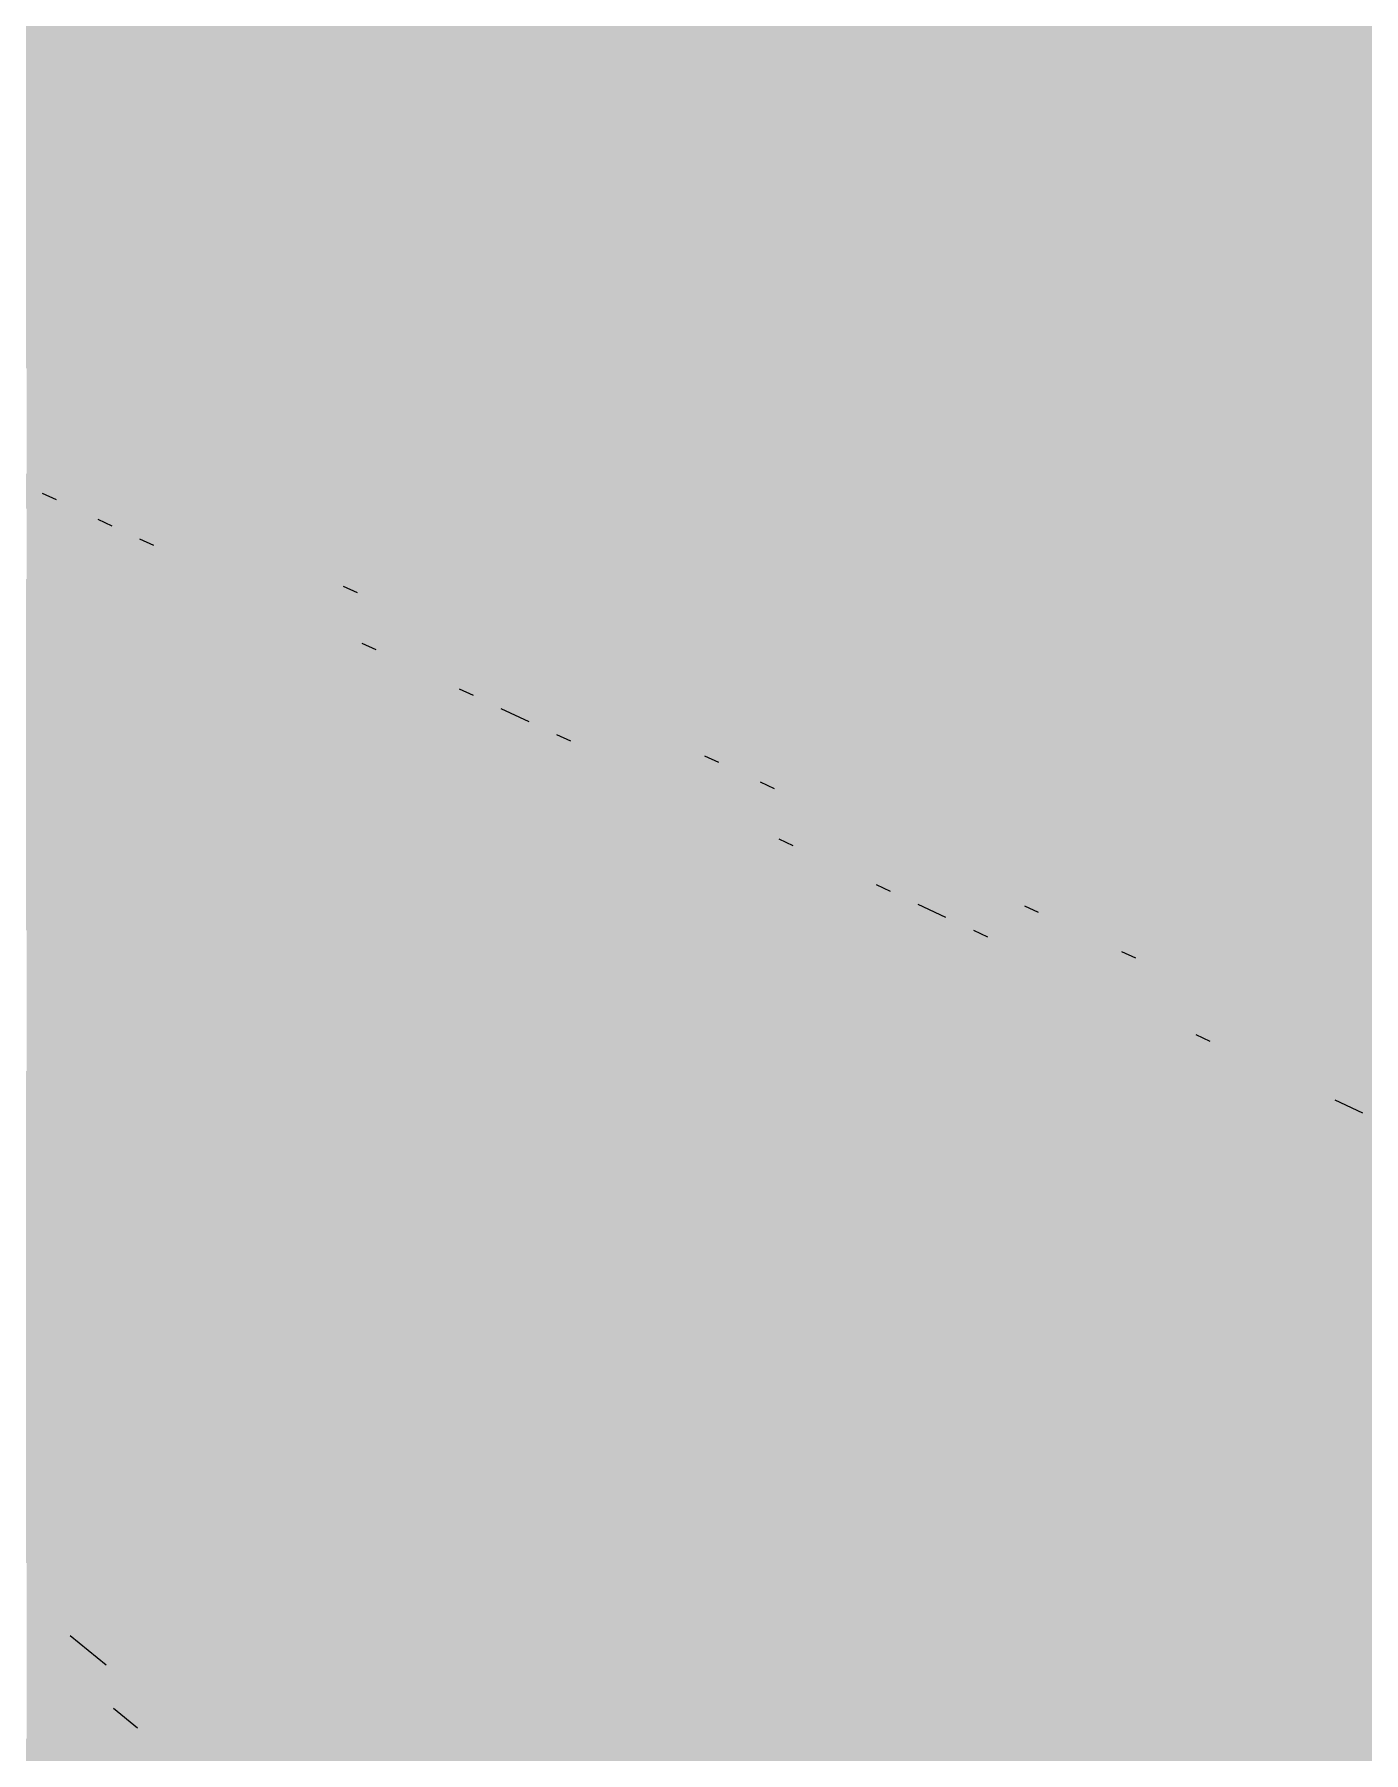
# Model space of a CAD drawing. Header units: millimetres. Extents: x 5 to 1315, y 5 to 292.
# Drawn here: x 1204.871 to 1208.517, y 92.795 to 97.509 of the extents above; entities that cross this region are included whole.
import ezdxf

# ---------------------------------------------------------------- set-up
doc = ezdxf.new("R2010")
doc.units = ezdxf.units.MM
doc.layers.add('EXISTING', color=7, linetype='Continuous')
doc.layers.add('IMAGES', color=7, linetype='Continuous')

# ---------------------------------------------------------------- blocks, each defined once
blk = doc.blocks.new('SHEET_03')
at = {"layer": 'EXISTING', "color": 250, "lineweight": 9}
for p, q in [((304.8922, 96.2501), (304.9303, 96.2322)), ((305.0447, 96.1785), (305.0828, 96.1606)), ((305.159, 96.1248), (305.1972, 96.1069)), ((305.757, 95.976), (305.7189, 95.9939)), ((305.769, 95.8385), (305.8072, 95.8206)), ((306.0359, 95.7132), (306.074, 95.6953)), ((306.1503, 95.6595), (306.2265, 95.6237)), ((306.3028, 95.5879), (306.3409, 95.57)), ((306.7483, 95.5107), (306.7101, 95.5286)), ((306.9008, 95.4391), (306.8626, 95.457)), ((306.9128, 95.3015), (306.9509, 95.2836)), ((307.1796, 95.1762), (307.2178, 95.1583)), ((307.294, 95.1225), (307.3702, 95.0867)), ((307.6251, 95.099), (307.587, 95.1169)), ((307.4465, 95.0509), (307.4846, 95.033)), ((307.892, 94.9737), (307.8539, 94.9916)), ((308.0565, 94.7646), (308.0946, 94.7467)), ((308.4377, 94.5856), (308.514, 94.5498)), ((305.0674, 93.0342), (304.9691, 93.115)), ((305.0876, 92.9168), (305.1532, 92.8629))]:
    blk.add_line(p, q, dxfattribs=at)
at = {"layer": 'IMAGES', "color": 7}
for points in [[(302.9218, 97.4603), (308.6073, 97.4603), (302.9218, 97.5567), (308.6073, 97.5567)], [(303.1145, 97.3639), (308.8964, 97.3639), (303.1145, 97.4603), (308.8964, 97.4603)], [(303.3073, 97.2675), (309.2818, 97.2675), (303.3073, 97.3639), (309.2818, 97.3639)], [(303.5, 97.1711), (309.2818, 97.1711), (303.5, 97.2675), (309.2818, 97.2675)], [(303.6927, 97.0747), (309.9564, 97.0747), (303.6927, 97.1711), (309.9564, 97.1711)], [(303.9818, 96.9783), (309.86, 96.9783), (303.9818, 97.0747), (309.86, 97.0747)], [(304.1745, 96.8819), (309.9564, 96.8819), (304.1745, 96.9783), (309.9564, 96.9783)], [(304.2709, 96.7855), (310.4382, 96.7855), (304.2709, 96.8819), (310.4382, 96.8819)], [(304.56, 96.6891), (310.4382, 96.6891), (304.56, 96.7855), (310.4382, 96.7855)], [(304.6564, 96.5927), (310.5345, 96.5927), (304.6564, 96.6891), (310.5345, 96.6891)], [(304.8491, 96.4963), (304.9455, 96.4963), (304.8491, 96.5927), (304.9455, 96.5927)], [(304.9455, 96.4963), (311.0164, 96.4963), (304.9455, 96.5927), (311.0164, 96.5927)], [(304.8491, 96.3999), (304.9455, 96.3999), (304.8491, 96.4963), (304.9455, 96.4963)], [(304.9455, 96.3999), (305.1382, 96.3999), (304.9455, 96.4963), (305.1382, 96.4963)], [(305.1382, 96.3999), (311.0164, 96.3999), (305.1382, 96.4963), (311.0164, 96.4963)], [(304.8491, 96.3035), (304.9455, 96.3035), (304.8491, 96.3999), (304.9455, 96.3999)], [(304.9455, 96.3035), (305.1382, 96.3035), (304.9455, 96.3999), (305.1382, 96.3999)], [(305.1382, 96.3035), (305.3309, 96.3035), (305.1382, 96.3999), (305.3309, 96.3999)], [(305.3309, 96.3035), (311.1127, 96.3035), (305.3309, 96.3999), (311.1127, 96.3999)], [(304.7527, 96.2071), (305.1382, 96.2071), (304.7527, 96.3035), (305.1382, 96.3035)], [(305.1382, 96.2071), (305.2345, 96.2071), (305.1382, 96.3035), (305.2345, 96.3035)], [(305.2345, 96.2071), (305.3309, 96.2071), (305.2345, 96.3035), (305.3309, 96.3035)], [(305.3309, 96.2071), (305.4273, 96.2071), (305.3309, 96.3035), (305.4273, 96.3035)], [(305.4273, 96.2071), (305.5236, 96.2071), (305.4273, 96.3035), (305.5236, 96.3035)], [(305.5236, 96.2071), (311.5945, 96.2071), (305.5236, 96.3035), (311.5945, 96.3035)], [(304.8491, 96.1107), (304.9455, 96.1107), (304.8491, 96.2071), (304.9455, 96.2071)], [(304.9455, 96.1107), (305.0418, 96.1107), (304.9455, 96.2071), (305.0418, 96.2071)], [(305.0418, 96.1107), (305.3309, 96.1107), (305.0418, 96.2071), (305.3309, 96.2071)], [(305.3309, 96.1107), (305.4273, 96.1107), (305.3309, 96.2071), (305.4273, 96.2071)], [(305.4273, 96.1107), (305.5236, 96.1107), (305.4273, 96.2071), (305.5236, 96.2071)], [(305.5236, 96.1107), (305.7164, 96.1107), (305.5236, 96.2071), (305.7164, 96.2071)], [(305.7164, 96.1107), (311.6909, 96.1107), (305.7164, 96.2071), (311.6909, 96.2071)], [(304.8491, 96.0143), (304.9455, 96.0143), (304.8491, 96.1107), (304.9455, 96.1107)], [(304.9455, 96.0143), (305.0418, 96.0143), (304.9455, 96.1107), (305.0418, 96.1107)], [(305.0418, 96.0143), (305.1382, 96.0143), (305.0418, 96.1107), (305.1382, 96.1107)], [(305.1382, 96.0143), (305.5236, 96.0143), (305.1382, 96.1107), (305.5236, 96.1107)], [(305.5236, 96.0143), (305.62, 96.0143), (305.5236, 96.1107), (305.62, 96.1107)], [(305.62, 96.0143), (305.7164, 96.0143), (305.62, 96.1107), (305.7164, 96.1107)], [(305.7164, 96.0143), (305.9091, 96.0143), (305.7164, 96.1107), (305.9091, 96.1107)], [(305.9091, 96.0143), (306.0055, 96.0143), (305.9091, 96.1107), (306.0055, 96.1107)], [(306.0055, 96.0143), (311.7873, 96.0143), (306.0055, 96.1107), (311.7873, 96.1107)], [(302.5364, 95.9179), (304.9455, 95.9179), (302.5364, 96.0143), (304.9455, 96.0143)], [(304.9455, 95.9179), (305.1382, 95.9179), (304.9455, 96.0143), (305.1382, 96.0143)], [(305.1382, 95.9179), (305.2345, 95.9179), (305.1382, 96.0143), (305.2345, 96.0143)], [(305.2345, 95.9179), (305.3309, 95.9179), (305.2345, 96.0143), (305.3309, 96.0143)], [(305.3309, 95.9179), (305.4273, 95.9179), (305.3309, 96.0143), (305.4273, 96.0143)], [(305.4273, 95.9179), (305.7164, 95.9179), (305.4273, 96.0143), (305.7164, 96.0143)], [(305.7164, 95.9179), (305.8127, 95.9179), (305.7164, 96.0143), (305.8127, 96.0143)], [(305.8127, 95.9179), (305.9091, 95.9179), (305.8127, 96.0143), (305.9091, 96.0143)], [(305.9091, 95.9179), (306.0055, 95.9179), (305.9091, 96.0143), (306.0055, 96.0143)], [(306.0055, 95.9179), (306.1018, 95.9179), (306.0055, 96.0143), (306.1018, 96.0143)], [(306.1018, 95.9179), (312.1727, 95.9179), (306.1018, 96.0143), (312.1727, 96.0143)], [(303.0182, 95.8215), (305.1382, 95.8215), (303.0182, 95.9179), (305.1382, 95.9179)], [(305.1382, 95.8215), (305.2345, 95.8215), (305.1382, 95.9179), (305.2345, 95.9179)], [(305.2345, 95.8215), (305.3309, 95.8215), (305.2345, 95.9179), (305.3309, 95.9179)], [(305.3309, 95.8215), (305.4273, 95.8215), (305.3309, 95.9179), (305.4273, 95.9179)], [(305.4273, 95.8215), (305.5236, 95.8215), (305.4273, 95.9179), (305.5236, 95.9179)], [(305.5236, 95.8215), (305.62, 95.8215), (305.5236, 95.9179), (305.62, 95.9179)], [(305.62, 95.8215), (305.9091, 95.8215), (305.62, 95.9179), (305.9091, 95.9179)], [(305.9091, 95.8215), (306.0055, 95.8215), (305.9091, 95.9179), (306.0055, 95.9179)], [(306.0055, 95.8215), (306.1018, 95.8215), (306.0055, 95.9179), (306.1018, 95.9179)], [(306.1018, 95.8215), (306.3909, 95.8215), (306.1018, 95.9179), (306.3909, 95.9179)], [(306.3909, 95.8215), (312.2691, 95.8215), (306.3909, 95.9179), (312.2691, 95.9179)], [(303.1145, 95.7251), (305.3309, 95.7251), (303.1145, 95.8215), (305.3309, 95.8215)], [(305.3309, 95.7251), (305.4273, 95.7251), (305.3309, 95.8215), (305.4273, 95.8215)], [(305.4273, 95.7251), (305.5236, 95.7251), (305.4273, 95.8215), (305.5236, 95.8215)], [(305.5236, 95.7251), (305.62, 95.7251), (305.5236, 95.8215), (305.62, 95.8215)], [(305.62, 95.7251), (305.7164, 95.7251), (305.62, 95.8215), (305.7164, 95.8215)], [(305.7164, 95.7251), (305.8127, 95.7251), (305.7164, 95.8215), (305.8127, 95.8215)], [(305.8127, 95.7251), (305.9091, 95.7251), (305.8127, 95.8215), (305.9091, 95.8215)], [(305.9091, 95.7251), (306.1018, 95.7251), (305.9091, 95.8215), (306.1018, 95.8215)], [(306.1018, 95.7251), (306.1982, 95.7251), (306.1018, 95.8215), (306.1982, 95.8215)], [(306.1982, 95.7251), (306.2945, 95.7251), (306.1982, 95.8215), (306.2945, 95.8215)], [(306.2945, 95.7251), (306.3909, 95.7251), (306.2945, 95.8215), (306.3909, 95.8215)], [(306.3909, 95.7251), (306.5836, 95.7251), (306.3909, 95.8215), (306.5836, 95.8215)], [(306.5836, 95.7251), (312.3655, 95.7251), (306.5836, 95.8215), (312.3655, 95.8215)], [(303.1145, 95.6287), (305.5236, 95.6287), (303.1145, 95.7251), (305.5236, 95.7251)], [(305.5236, 95.6287), (305.62, 95.6287), (305.5236, 95.7251), (305.62, 95.7251)], [(305.62, 95.6287), (305.8127, 95.6287), (305.62, 95.7251), (305.8127, 95.7251)], [(305.8127, 95.6287), (305.9091, 95.6287), (305.8127, 95.7251), (305.9091, 95.7251)], [(305.9091, 95.6287), (306.0055, 95.6287), (305.9091, 95.7251), (306.0055, 95.7251)], [(306.0055, 95.6287), (306.3909, 95.6287), (306.0055, 95.7251), (306.3909, 95.7251)], [(306.3909, 95.6287), (306.4873, 95.6287), (306.3909, 95.7251), (306.4873, 95.7251)], [(306.4873, 95.6287), (306.5836, 95.6287), (306.4873, 95.7251), (306.5836, 95.7251)], [(306.5836, 95.6287), (306.68, 95.6287), (306.5836, 95.7251), (306.68, 95.7251)], [(306.68, 95.6287), (306.7764, 95.6287), (306.68, 95.7251), (306.7764, 95.7251)], [(306.7764, 95.6287), (312.7509, 95.6287), (306.7764, 95.7251), (312.7509, 95.7251)], [(303.5964, 95.5323), (305.8127, 95.5323), (303.5964, 95.6287), (305.8127, 95.6287)], [(305.8127, 95.5323), (306.0055, 95.5323), (305.8127, 95.6287), (306.0055, 95.6287)], [(306.0055, 95.5323), (306.1018, 95.5323), (306.0055, 95.6287), (306.1018, 95.6287)], [(306.1018, 95.5323), (306.1982, 95.5323), (306.1018, 95.6287), (306.1982, 95.6287)], [(306.1982, 95.5323), (306.2945, 95.5323), (306.1982, 95.6287), (306.2945, 95.6287)], [(306.2945, 95.5323), (306.4873, 95.5323), (306.2945, 95.6287), (306.4873, 95.6287)], [(306.4873, 95.5323), (306.5836, 95.5323), (306.4873, 95.6287), (306.5836, 95.6287)], [(306.5836, 95.5323), (306.68, 95.5323), (306.5836, 95.6287), (306.68, 95.6287)], [(306.68, 95.5323), (306.7764, 95.5323), (306.68, 95.6287), (306.7764, 95.6287)], [(306.7764, 95.5323), (306.8727, 95.5323), (306.7764, 95.6287), (306.8727, 95.6287)], [(306.8727, 95.5323), (306.9691, 95.5323), (306.8727, 95.6287), (306.9691, 95.6287)], [(306.9691, 95.5323), (312.8473, 95.5323), (306.9691, 95.6287), (312.8473, 95.6287)], [(303.6927, 95.4359), (306.0055, 95.4359), (303.6927, 95.5323), (306.0055, 95.5323)], [(306.0055, 95.4359), (306.1982, 95.4359), (306.0055, 95.5323), (306.1982, 95.5323)], [(306.1982, 95.4359), (306.2945, 95.4359), (306.1982, 95.5323), (306.2945, 95.5323)], [(306.2945, 95.4359), (306.4873, 95.4359), (306.2945, 95.5323), (306.4873, 95.5323)], [(306.4873, 95.4359), (306.7764, 95.4359), (306.4873, 95.5323), (306.7764, 95.5323)], [(306.7764, 95.4359), (306.8727, 95.4359), (306.7764, 95.5323), (306.8727, 95.5323)], [(306.8727, 95.4359), (306.9691, 95.4359), (306.8727, 95.5323), (306.9691, 95.5323)], [(306.9691, 95.4359), (307.0655, 95.4359), (306.9691, 95.5323), (307.0655, 95.5323)], [(307.0655, 95.4359), (307.1618, 95.4359), (307.0655, 95.5323), (307.1618, 95.5323)], [(307.1618, 95.4359), (312.9436, 95.4359), (307.1618, 95.5323), (312.9436, 95.5323)], [(303.7891, 95.3395), (306.1982, 95.3395), (303.7891, 95.4359), (306.1982, 95.4359)], [(306.1982, 95.3395), (306.2945, 95.3395), (306.1982, 95.4359), (306.2945, 95.4359)], [(306.2945, 95.3395), (306.4873, 95.3395), (306.2945, 95.4359), (306.4873, 95.4359)], [(306.4873, 95.3395), (306.5836, 95.3395), (306.4873, 95.4359), (306.5836, 95.4359)], [(306.5836, 95.3395), (306.8727, 95.3395), (306.5836, 95.4359), (306.8727, 95.4359)], [(306.8727, 95.3395), (306.9691, 95.3395), (306.8727, 95.4359), (306.9691, 95.4359)], [(306.9691, 95.3395), (307.0655, 95.3395), (306.9691, 95.4359), (307.0655, 95.4359)], [(307.0655, 95.3395), (307.1618, 95.3395), (307.0655, 95.4359), (307.1618, 95.4359)], [(307.1618, 95.3395), (307.4509, 95.3395), (307.1618, 95.4359), (307.4509, 95.4359)], [(307.4509, 95.3395), (313.4255, 95.3395), (307.4509, 95.4359), (313.4255, 95.4359)], [(304.1745, 95.2431), (306.3909, 95.2431), (304.1745, 95.3395), (306.3909, 95.3395)], [(306.3909, 95.2431), (306.4873, 95.2431), (306.3909, 95.3395), (306.4873, 95.3395)], [(306.4873, 95.2431), (306.68, 95.2431), (306.4873, 95.3395), (306.68, 95.3395)], [(306.68, 95.2431), (306.7764, 95.2431), (306.68, 95.3395), (306.7764, 95.3395)], [(306.7764, 95.2431), (306.8727, 95.2431), (306.7764, 95.3395), (306.8727, 95.3395)], [(306.8727, 95.2431), (307.1618, 95.2431), (306.8727, 95.3395), (307.1618, 95.3395)], [(307.1618, 95.2431), (307.2582, 95.2431), (307.1618, 95.3395), (307.2582, 95.3395)], [(307.2582, 95.2431), (307.4509, 95.2431), (307.2582, 95.3395), (307.4509, 95.3395)], [(307.4509, 95.2431), (307.5473, 95.2431), (307.4509, 95.3395), (307.5473, 95.3395)], [(307.5473, 95.2431), (313.5218, 95.2431), (307.5473, 95.3395), (313.5218, 95.3395)], [(304.2709, 95.1467), (306.4873, 95.1467), (304.2709, 95.2431), (306.4873, 95.2431)], [(306.4873, 95.1467), (306.68, 95.1467), (306.4873, 95.2431), (306.68, 95.2431)], [(306.68, 95.1467), (306.8727, 95.1467), (306.68, 95.2431), (306.8727, 95.2431)], [(306.8727, 95.1467), (306.9691, 95.1467), (306.8727, 95.2431), (306.9691, 95.2431)], [(306.9691, 95.1467), (307.0655, 95.1467), (306.9691, 95.2431), (307.0655, 95.2431)], [(307.0655, 95.1467), (307.3545, 95.1467), (307.0655, 95.2431), (307.3545, 95.2431)], [(307.3545, 95.1467), (307.4509, 95.1467), (307.3545, 95.2431), (307.4509, 95.2431)], [(307.4509, 95.1467), (307.5473, 95.1467), (307.4509, 95.2431), (307.5473, 95.2431)], [(307.5473, 95.1467), (307.6436, 95.1467), (307.5473, 95.2431), (307.6436, 95.2431)], [(307.6436, 95.1467), (307.8364, 95.1467), (307.6436, 95.2431), (307.8364, 95.2431)], [(307.8364, 95.1467), (313.6182, 95.1467), (307.8364, 95.2431), (313.6182, 95.2431)], [(304.2709, 95.0503), (306.8727, 95.0503), (304.2709, 95.1467), (306.8727, 95.1467)], [(306.8727, 95.0503), (306.9691, 95.0503), (306.8727, 95.1467), (306.9691, 95.1467)], [(306.9691, 95.0503), (307.0655, 95.0503), (306.9691, 95.1467), (307.0655, 95.1467)], [(307.0655, 95.0503), (307.1618, 95.0503), (307.0655, 95.1467), (307.1618, 95.1467)], [(307.1618, 95.0503), (307.2582, 95.0503), (307.1618, 95.1467), (307.2582, 95.1467)], [(307.2582, 95.0503), (307.5473, 95.0503), (307.2582, 95.1467), (307.5473, 95.1467)], [(307.5473, 95.0503), (307.6436, 95.0503), (307.5473, 95.1467), (307.6436, 95.1467)], [(307.6436, 95.0503), (307.74, 95.0503), (307.6436, 95.1467), (307.74, 95.1467)], [(307.74, 95.0503), (307.8364, 95.0503), (307.74, 95.1467), (307.8364, 95.1467)], [(307.8364, 95.0503), (307.9327, 95.0503), (307.8364, 95.1467), (307.9327, 95.1467)], [(307.9327, 95.0503), (308.0291, 95.0503), (307.9327, 95.1467), (308.0291, 95.1467)], [(308.0291, 95.0503), (314.0036, 95.0503), (308.0291, 95.1467), (314.0036, 95.1467)], [(304.8491, 94.9539), (306.9691, 94.9539), (304.8491, 95.0503), (306.9691, 95.0503)], [(306.9691, 94.9539), (307.0655, 94.9539), (306.9691, 95.0503), (307.0655, 95.0503)], [(307.0655, 94.9539), (307.2582, 94.9539), (307.0655, 95.0503), (307.2582, 95.0503)], [(307.2582, 94.9539), (307.3545, 94.9539), (307.2582, 95.0503), (307.3545, 95.0503)], [(307.3545, 94.9539), (307.4509, 94.9539), (307.3545, 95.0503), (307.4509, 95.0503)], [(307.4509, 94.9539), (307.74, 94.9539), (307.4509, 95.0503), (307.74, 95.0503)], [(307.74, 94.9539), (307.8364, 94.9539), (307.74, 95.0503), (307.8364, 95.0503)], [(307.8364, 94.9539), (307.9327, 94.9539), (307.8364, 95.0503), (307.9327, 95.0503)], [(307.9327, 94.9539), (308.0291, 94.9539), (307.9327, 95.0503), (308.0291, 95.0503)], [(308.0291, 94.9539), (308.1255, 94.9539), (308.0291, 95.0503), (308.1255, 95.0503)], [(308.1255, 94.9539), (308.3182, 94.9539), (308.1255, 95.0503), (308.3182, 95.0503)], [(308.3182, 94.9539), (314.8709, 94.9539), (308.3182, 95.0503), (314.8709, 95.0503)], [(304.8491, 94.8575), (304.9455, 94.8575), (304.8491, 94.9539), (304.9455, 94.9539)], [(304.9455, 94.8575), (307.2582, 94.8575), (304.9455, 94.9539), (307.2582, 94.9539)], [(307.2582, 94.8575), (307.3545, 94.8575), (307.2582, 94.9539), (307.3545, 94.9539)], [(307.3545, 94.8575), (307.4509, 94.8575), (307.3545, 94.9539), (307.4509, 94.9539)], [(307.4509, 94.8575), (307.5473, 94.8575), (307.4509, 94.9539), (307.5473, 94.9539)], [(307.5473, 94.8575), (307.6436, 94.8575), (307.5473, 94.9539), (307.6436, 94.9539)], [(307.6436, 94.8575), (307.74, 94.8575), (307.6436, 94.9539), (307.74, 94.9539)], [(307.74, 94.8575), (307.9327, 94.8575), (307.74, 94.9539), (307.9327, 94.9539)], [(307.9327, 94.8575), (308.0291, 94.8575), (307.9327, 94.9539), (308.0291, 94.9539)], [(308.0291, 94.8575), (308.1255, 94.8575), (308.0291, 94.9539), (308.1255, 94.9539)], [(308.1255, 94.8575), (308.3182, 94.8575), (308.1255, 94.9539), (308.3182, 94.9539)], [(308.3182, 94.8575), (308.4145, 94.8575), (308.3182, 94.9539), (308.4145, 94.9539)], [(308.4145, 94.8575), (314.5818, 94.8575), (308.4145, 94.9539), (314.5818, 94.9539)], [(304.8491, 94.7611), (304.9455, 94.7611), (304.8491, 94.8575), (304.9455, 94.8575)], [(304.9455, 94.7611), (307.3545, 94.7611), (304.9455, 94.8575), (307.3545, 94.8575)], [(307.3545, 94.7611), (307.4509, 94.7611), (307.3545, 94.8575), (307.4509, 94.8575)], [(307.4509, 94.7611), (307.6436, 94.7611), (307.4509, 94.8575), (307.6436, 94.8575)], [(307.6436, 94.7611), (307.74, 94.7611), (307.6436, 94.8575), (307.74, 94.8575)], [(307.74, 94.7611), (307.8364, 94.7611), (307.74, 94.8575), (307.8364, 94.8575)], [(307.8364, 94.7611), (307.9327, 94.7611), (307.8364, 94.8575), (307.9327, 94.8575)], [(307.9327, 94.7611), (308.2218, 94.7611), (307.9327, 94.8575), (308.2218, 94.8575)], [(308.2218, 94.7611), (308.3182, 94.7611), (308.2218, 94.8575), (308.3182, 94.8575)], [(308.3182, 94.7611), (308.4145, 94.7611), (308.3182, 94.8575), (308.4145, 94.8575)], [(308.4145, 94.7611), (308.6073, 94.7611), (308.4145, 94.8575), (308.6073, 94.8575)], [(304.8491, 94.6647), (305.1382, 94.6647), (304.8491, 94.7611), (305.1382, 94.7611)], [(305.1382, 94.6647), (305.3309, 94.6647), (305.1382, 94.7611), (305.3309, 94.7611)], [(305.3309, 94.6647), (305.4273, 94.6647), (305.3309, 94.7611), (305.4273, 94.7611)], [(305.4273, 94.6647), (307.74, 94.6647), (305.4273, 94.7611), (307.74, 94.7611)], [(307.74, 94.6647), (307.8364, 94.6647), (307.74, 94.7611), (307.8364, 94.7611)], [(307.8364, 94.6647), (307.9327, 94.6647), (307.8364, 94.7611), (307.9327, 94.7611)], [(307.9327, 94.6647), (308.0291, 94.6647), (307.9327, 94.7611), (308.0291, 94.7611)], [(308.0291, 94.6647), (308.3182, 94.6647), (308.0291, 94.7611), (308.3182, 94.7611)], [(308.3182, 94.6647), (308.4145, 94.6647), (308.3182, 94.7611), (308.4145, 94.7611)], [(308.4145, 94.6647), (308.5109, 94.6647), (308.4145, 94.7611), (308.5109, 94.7611)], [(308.5109, 94.6647), (308.6073, 94.6647), (308.5109, 94.7611), (308.6073, 94.7611)], [(303.4036, 94.5683), (305.0418, 94.5683), (303.4036, 94.6647), (305.0418, 94.6647)], [(305.0418, 94.5683), (305.1382, 94.5683), (305.0418, 94.6647), (305.1382, 94.6647)], [(305.1382, 94.5683), (305.4273, 94.5683), (305.1382, 94.6647), (305.4273, 94.6647)], [(305.4273, 94.5683), (305.5236, 94.5683), (305.4273, 94.6647), (305.5236, 94.6647)], [(305.5236, 94.5683), (307.8364, 94.5683), (305.5236, 94.6647), (307.8364, 94.6647)], [(307.8364, 94.5683), (308.0291, 94.5683), (307.8364, 94.6647), (308.0291, 94.6647)], [(308.0291, 94.5683), (308.1255, 94.5683), (308.0291, 94.6647), (308.1255, 94.6647)], [(308.1255, 94.5683), (308.2218, 94.5683), (308.1255, 94.6647), (308.2218, 94.6647)], [(308.2218, 94.5683), (308.3182, 94.5683), (308.2218, 94.6647), (308.3182, 94.6647)], [(308.3182, 94.5683), (308.6073, 94.5683), (308.3182, 94.6647), (308.6073, 94.6647)], [(303.5964, 94.4719), (305.1382, 94.4719), (303.5964, 94.5683), (305.1382, 94.5683)], [(305.1382, 94.4719), (305.2345, 94.4719), (305.1382, 94.5683), (305.2345, 94.5683)], [(305.2345, 94.4719), (305.3309, 94.4719), (305.2345, 94.5683), (305.3309, 94.5683)], [(305.3309, 94.4719), (305.4273, 94.4719), (305.3309, 94.5683), (305.4273, 94.5683)], [(305.4273, 94.4719), (305.5236, 94.4719), (305.4273, 94.5683), (305.5236, 94.5683)], [(305.5236, 94.4719), (308.0291, 94.4719), (305.5236, 94.5683), (308.0291, 94.5683)], [(308.0291, 94.4719), (308.1255, 94.4719), (308.0291, 94.5683), (308.1255, 94.5683)], [(308.1255, 94.4719), (308.3182, 94.4719), (308.1255, 94.5683), (308.3182, 94.5683)], [(308.3182, 94.4719), (308.4145, 94.4719), (308.3182, 94.5683), (308.4145, 94.5683)], [(308.4145, 94.4719), (308.5109, 94.4719), (308.4145, 94.5683), (308.5109, 94.5683)], [(308.5109, 94.4719), (308.8, 94.4719), (308.5109, 94.5683), (308.8, 94.5683)], [(303.6927, 94.3755), (305.3309, 94.3755), (303.6927, 94.4719), (305.3309, 94.4719)], [(305.3309, 94.3755), (305.4273, 94.3755), (305.3309, 94.4719), (305.4273, 94.4719)], [(305.4273, 94.3755), (305.8127, 94.3755), (305.4273, 94.4719), (305.8127, 94.4719)], [(305.8127, 94.3755), (306.0055, 94.3755), (305.8127, 94.4719), (306.0055, 94.4719)], [(306.0055, 94.3755), (308.3182, 94.3755), (306.0055, 94.4719), (308.3182, 94.4719)], [(308.3182, 94.3755), (308.4145, 94.3755), (308.3182, 94.4719), (308.4145, 94.4719)], [(308.4145, 94.3755), (308.5109, 94.3755), (308.4145, 94.4719), (308.5109, 94.4719)], [(308.5109, 94.3755), (308.6073, 94.3755), (308.5109, 94.4719), (308.6073, 94.4719)], [(303.7891, 94.2791), (305.7164, 94.2791), (303.7891, 94.3755), (305.7164, 94.3755)], [(305.7164, 94.2791), (305.8127, 94.2791), (305.7164, 94.3755), (305.8127, 94.3755)], [(305.8127, 94.2791), (306.0055, 94.2791), (305.8127, 94.3755), (306.0055, 94.3755)], [(306.0055, 94.2791), (306.1018, 94.2791), (306.0055, 94.3755), (306.1018, 94.3755)], [(306.1018, 94.2791), (308.4145, 94.2791), (306.1018, 94.3755), (308.4145, 94.3755)], [(308.4145, 94.2791), (308.7036, 94.2791), (308.4145, 94.3755), (308.7036, 94.3755)], [(303.8855, 94.1827), (305.7164, 94.1827), (303.8855, 94.2791), (305.7164, 94.2791)], [(305.7164, 94.1827), (305.8127, 94.1827), (305.7164, 94.2791), (305.8127, 94.2791)], [(305.8127, 94.1827), (305.9091, 94.1827), (305.8127, 94.2791), (305.9091, 94.2791)], [(305.9091, 94.1827), (306.0055, 94.1827), (305.9091, 94.2791), (306.0055, 94.2791)], [(306.0055, 94.1827), (306.1018, 94.1827), (306.0055, 94.2791), (306.1018, 94.2791)], [(306.1018, 94.1827), (308.7036, 94.1827), (306.1018, 94.2791), (308.7036, 94.2791)], [(303.9818, 94.0863), (305.8127, 94.0863), (303.9818, 94.1827), (305.8127, 94.1827)], [(305.8127, 94.0863), (306.0055, 94.0863), (305.8127, 94.1827), (306.0055, 94.1827)], [(306.0055, 94.0863), (306.3909, 94.0863), (306.0055, 94.1827), (306.3909, 94.1827)], [(306.3909, 94.0863), (306.4873, 94.0863), (306.3909, 94.1827), (306.4873, 94.1827)], [(306.4873, 94.0863), (306.5836, 94.0863), (306.4873, 94.1827), (306.5836, 94.1827)], [(306.5836, 94.0863), (308.8964, 94.0863), (306.5836, 94.1827), (308.8964, 94.1827)], [(304.0782, 93.9899), (306.2945, 93.9899), (304.0782, 94.0863), (306.2945, 94.0863)], [(306.2945, 93.9899), (306.3909, 93.9899), (306.2945, 94.0863), (306.3909, 94.0863)], [(306.3909, 93.9899), (306.4873, 93.9899), (306.3909, 94.0863), (306.4873, 94.0863)], [(306.4873, 93.9899), (306.5836, 93.9899), (306.4873, 94.0863), (306.5836, 94.0863)], [(306.5836, 93.9899), (306.68, 93.9899), (306.5836, 94.0863), (306.68, 94.0863)], [(306.68, 93.9899), (309.0891, 93.9899), (306.68, 94.0863), (309.0891, 94.0863)], [(304.0782, 93.8935), (306.3909, 93.8935), (304.0782, 93.9899), (306.3909, 93.9899)], [(306.3909, 93.8935), (306.5836, 93.8935), (306.3909, 93.9899), (306.5836, 93.9899)], [(306.5836, 93.8935), (309.2818, 93.8935), (306.5836, 93.9899), (309.2818, 93.9899)], [(304.3673, 93.797), (306.9691, 93.797), (304.3673, 93.8935), (306.9691, 93.8935)], [(306.9691, 93.797), (307.1618, 93.797), (306.9691, 93.8935), (307.1618, 93.8935)], [(307.1618, 93.797), (309.4745, 93.797), (307.1618, 93.8935), (309.4745, 93.8935)], [(304.4636, 93.7006), (306.8727, 93.7006), (304.4636, 93.797), (306.8727, 93.797)], [(306.8727, 93.7006), (306.9691, 93.7006), (306.8727, 93.797), (306.9691, 93.797)], [(306.9691, 93.7006), (307.0655, 93.7006), (306.9691, 93.797), (307.0655, 93.797)], [(307.0655, 93.7006), (307.1618, 93.7006), (307.0655, 93.797), (307.1618, 93.797)], [(307.1618, 93.7006), (307.2582, 93.7006), (307.1618, 93.797), (307.2582, 93.797)], [(307.2582, 93.7006), (309.6673, 93.7006), (307.2582, 93.797), (309.6673, 93.797)], [(304.6564, 93.6042), (306.9691, 93.6042), (304.6564, 93.7006), (306.9691, 93.7006)], [(306.9691, 93.6042), (307.0655, 93.6042), (306.9691, 93.7006), (307.0655, 93.7006)], [(307.0655, 93.6042), (307.5473, 93.6042), (307.0655, 93.7006), (307.5473, 93.7006)], [(307.5473, 93.6042), (307.74, 93.6042), (307.5473, 93.7006), (307.74, 93.7006)], [(307.74, 93.6042), (309.86, 93.6042), (307.74, 93.7006), (309.86, 93.7006)], [(304.7527, 93.5078), (307.4509, 93.5078), (304.7527, 93.6042), (307.4509, 93.6042)], [(307.4509, 93.5078), (307.5473, 93.5078), (307.4509, 93.6042), (307.5473, 93.6042)], [(307.5473, 93.5078), (307.74, 93.5078), (307.5473, 93.6042), (307.74, 93.6042)], [(307.74, 93.5078), (307.8364, 93.5078), (307.74, 93.6042), (307.8364, 93.6042)], [(307.8364, 93.5078), (310.1491, 93.5078), (307.8364, 93.6042), (310.1491, 93.6042)], [(304.6564, 93.4114), (307.4509, 93.4114), (304.6564, 93.5078), (307.4509, 93.5078)], [(307.4509, 93.4114), (307.5473, 93.4114), (307.4509, 93.5078), (307.5473, 93.5078)], [(307.5473, 93.4114), (307.8364, 93.4114), (307.5473, 93.5078), (307.8364, 93.5078)], [(307.8364, 93.4114), (310.2455, 93.4114), (307.8364, 93.5078), (310.2455, 93.5078)], [(304.7527, 93.315), (304.9455, 93.315), (304.7527, 93.4114), (304.9455, 93.4114)], [(304.9455, 93.315), (307.5473, 93.315), (304.9455, 93.4114), (307.5473, 93.4114)], [(307.5473, 93.315), (307.74, 93.315), (307.5473, 93.4114), (307.74, 93.4114)], [(307.74, 93.315), (307.8364, 93.315), (307.74, 93.4114), (307.8364, 93.4114)], [(307.8364, 93.315), (308.1255, 93.315), (307.8364, 93.4114), (308.1255, 93.4114)], [(308.1255, 93.315), (308.2218, 93.315), (308.1255, 93.4114), (308.2218, 93.4114)], [(308.2218, 93.315), (310.5345, 93.315), (308.2218, 93.4114), (310.5345, 93.4114)], [(304.8491, 93.0258), (304.9455, 93.0258), (304.8491, 93.315), (304.9455, 93.315)], [(304.9455, 93.2186), (305.0418, 93.2186), (304.9455, 93.315), (305.0418, 93.315)], [(305.0418, 93.2186), (307.74, 93.2186), (305.0418, 93.315), (307.74, 93.315)], [(307.74, 93.2186), (307.8364, 93.2186), (307.74, 93.315), (307.8364, 93.315)], [(307.8364, 93.2186), (308.0291, 93.2186), (307.8364, 93.315), (308.0291, 93.315)], [(308.0291, 93.2186), (308.1255, 93.2186), (308.0291, 93.315), (308.1255, 93.315)], [(308.1255, 93.1222), (308.2218, 93.1222), (308.1255, 93.315), (308.2218, 93.315)], [(308.2218, 93.2186), (308.3182, 93.2186), (308.2218, 93.315), (308.3182, 93.315)], [(308.3182, 93.2186), (308.4145, 93.2186), (308.3182, 93.315), (308.4145, 93.315)], [(308.4145, 93.2186), (308.5109, 93.2186), (308.4145, 93.315), (308.5109, 93.315)], [(308.5109, 93.2186), (310.6309, 93.2186), (308.5109, 93.315), (310.6309, 93.315)], [(304.9455, 93.1222), (305.0418, 93.1222), (304.9455, 93.2186), (305.0418, 93.2186)], [(305.0418, 93.1222), (305.1382, 93.1222), (305.0418, 93.2186), (305.1382, 93.2186)], [(305.1382, 93.1222), (308.0291, 93.1222), (305.1382, 93.2186), (308.0291, 93.2186)], [(308.0291, 93.1222), (308.1255, 93.1222), (308.0291, 93.2186), (308.1255, 93.2186)], [(308.2218, 93.1222), (308.3182, 93.1222), (308.2218, 93.2186), (308.3182, 93.2186)], [(308.3182, 93.1222), (308.4145, 93.1222), (308.3182, 93.2186), (308.4145, 93.2186)], [(308.4145, 93.1222), (308.5109, 93.1222), (308.4145, 93.2186), (308.5109, 93.2186)], [(308.5109, 93.1222), (308.6073, 93.1222), (308.5109, 93.2186), (308.6073, 93.2186)], [(304.9455, 93.0258), (305.1382, 93.0258), (304.9455, 93.1222), (305.1382, 93.1222)], [(305.1382, 93.0258), (305.3309, 93.0258), (305.1382, 93.1222), (305.3309, 93.1222)], [(305.3309, 93.0258), (308.1255, 93.0258), (305.3309, 93.1222), (308.1255, 93.1222)], [(308.1255, 93.0258), (308.2218, 93.0258), (308.1255, 93.1222), (308.2218, 93.1222)], [(308.2218, 93.0258), (308.3182, 93.0258), (308.2218, 93.1222), (308.3182, 93.1222)], [(308.3182, 93.0258), (308.5109, 93.0258), (308.3182, 93.1222), (308.5109, 93.1222)], [(308.5109, 93.0258), (308.7036, 93.0258), (308.5109, 93.1222), (308.7036, 93.1222)], [(304.8491, 92.9294), (304.9455, 92.9294), (304.8491, 93.0258), (304.9455, 93.0258)], [(304.9455, 92.9294), (305.0418, 92.9294), (304.9455, 93.0258), (305.0418, 93.0258)], [(305.0418, 92.9294), (305.3309, 92.9294), (305.0418, 93.0258), (305.3309, 93.0258)], [(305.3309, 92.9294), (305.4273, 92.9294), (305.3309, 93.0258), (305.4273, 93.0258)], [(305.4273, 92.9294), (308.3182, 92.9294), (305.4273, 93.0258), (308.3182, 93.0258)], [(308.3182, 92.9294), (308.4145, 92.9294), (308.3182, 93.0258), (308.4145, 93.0258)], [(308.4145, 92.9294), (308.6073, 92.9294), (308.4145, 93.0258), (308.6073, 93.0258)], [(304.8491, 92.833), (304.9455, 92.833), (304.8491, 92.9294), (304.9455, 92.9294)], [(304.9455, 92.833), (305.0418, 92.833), (304.9455, 92.9294), (305.0418, 92.9294)], [(305.0418, 92.833), (305.1382, 92.833), (305.0418, 92.9294), (305.1382, 92.9294)], [(305.1382, 92.833), (305.3309, 92.833), (305.1382, 92.9294), (305.3309, 92.9294)], [(305.3309, 92.833), (305.4273, 92.833), (305.3309, 92.9294), (305.4273, 92.9294)], [(305.4273, 92.833), (305.5236, 92.833), (305.4273, 92.9294), (305.5236, 92.9294)], [(305.5236, 92.833), (308.6073, 92.833), (305.5236, 92.9294), (308.6073, 92.9294)], [(304.56, 92.7366), (305.0418, 92.7366), (304.56, 92.833), (305.0418, 92.833)], [(305.0418, 92.7366), (305.1382, 92.7366), (305.0418, 92.833), (305.1382, 92.833)], [(305.1382, 92.6402), (305.2345, 92.6402), (305.1382, 92.833), (305.2345, 92.833)], [(305.2345, 92.6402), (305.3309, 92.6402), (305.2345, 92.833), (305.3309, 92.833)], [(305.3309, 92.7366), (305.4273, 92.7366), (305.3309, 92.833), (305.4273, 92.833)], [(305.4273, 92.7366), (305.5236, 92.7366), (305.4273, 92.833), (305.5236, 92.833)], [(305.5236, 92.4474), (305.62, 92.4474), (305.5236, 92.833), (305.62, 92.833)], [(305.62, 92.7366), (308.7036, 92.7366), (305.62, 92.833), (308.7036, 92.833)]]:
    blk.add_solid(points, dxfattribs=at)

msp = doc.modelspace()

# ---------------------------------------------------------------- block references
msp.add_blockref('SHEET_03', (900, 0))

doc.saveas('drawing.dxf')
